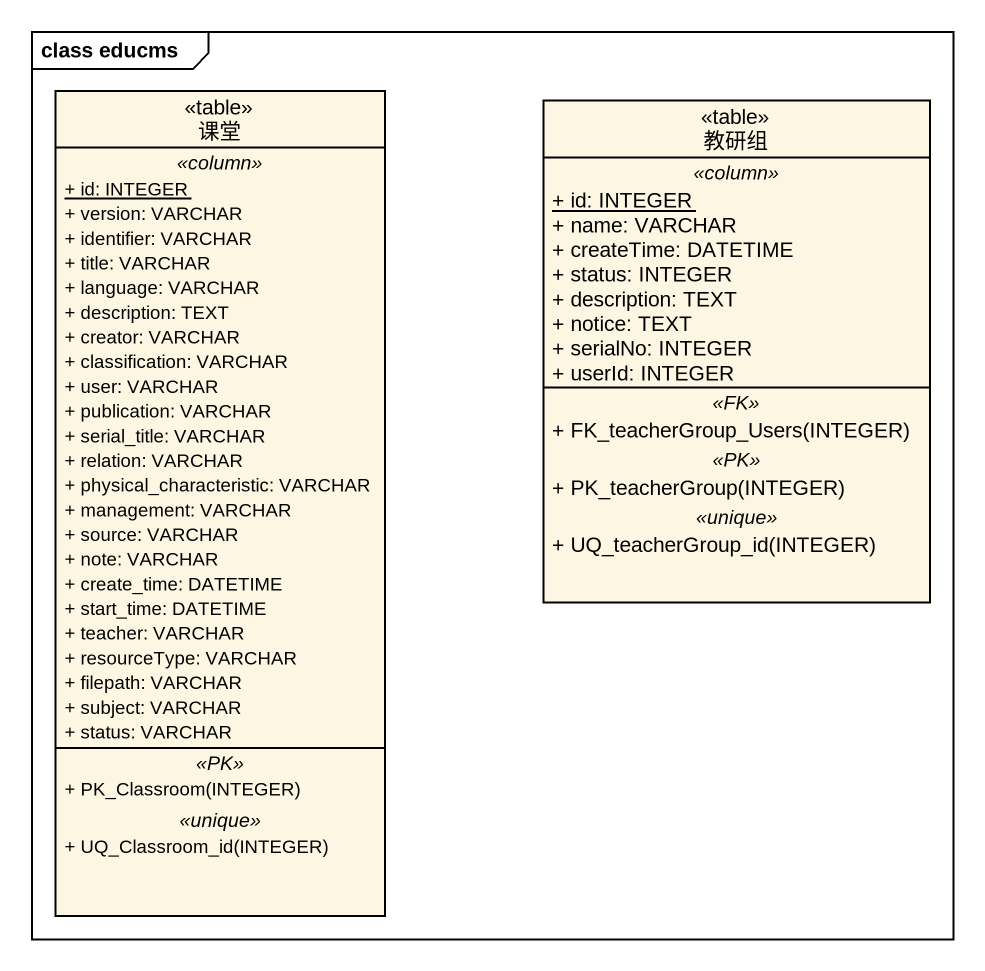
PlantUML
@startuml
mainframe class educms
hide circle
hide empty members
skinparam classAttributeIconSize 0
class 课堂 <<table>> {
  .. <<column>> ..
  {static} + id: INTEGER
  + version: VARCHAR
  + identifier: VARCHAR
  + title: VARCHAR
  + language: VARCHAR
  + description: TEXT
  + creator: VARCHAR
  + classification: VARCHAR
  + user: VARCHAR
  + publication: VARCHAR
  + serial_title: VARCHAR
  + relation: VARCHAR
  + physical_characteristic: VARCHAR
  + management: VARCHAR
  + source: VARCHAR
  + note: VARCHAR
  + create_time: DATETIME
  + start_time: DATETIME
  + teacher: VARCHAR
  + resourceType: VARCHAR
  + filepath: VARCHAR
  + subject: VARCHAR
  + status: VARCHAR
  .. <<PK>> ..
  + PK_Classroom(INTEGER)
  .. <<unique>> ..
  + UQ_Classroom_id(INTEGER)
}
class 教研组 <<table>> {
  .. <<column>> ..
  {static} + id: INTEGER
  + name: VARCHAR
  + createTime: DATETIME
  + status: INTEGER
  + description: TEXT
  + notice: TEXT
  + serialNo: INTEGER
  + userId: INTEGER
  .. <<FK>> ..
  + FK_teacherGroup_Users(INTEGER)
  .. <<PK>> ..
  + PK_teacherGroup(INTEGER)
  .. <<unique>> ..
  + UQ_teacherGroup_id(INTEGER)
}
@enduml
